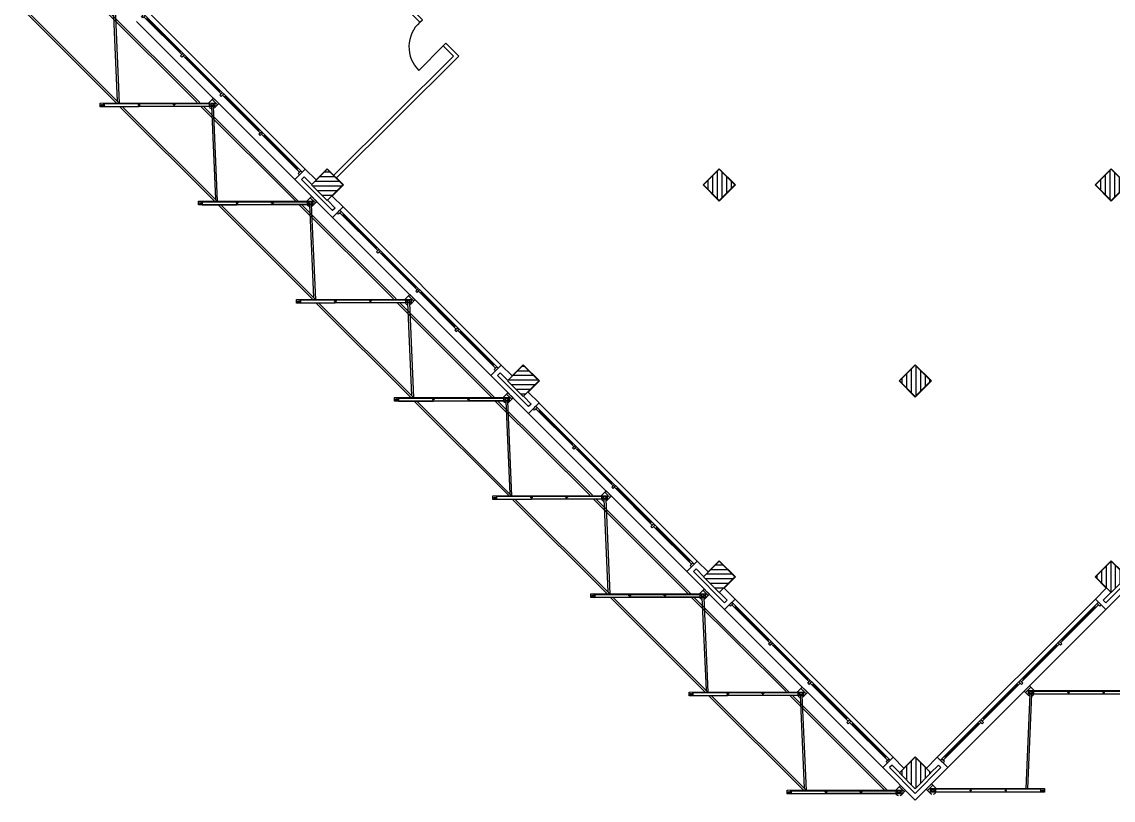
# Model space of a CAD drawing. Extents: x 21.2 to 81.9, y 10.7 to 70.
# Drawn here: x 27.35 to 56.88, y 10.68 to 31.74 of the extents above; entities that cross this region are included whole.
import ezdxf

# ---------------------------------------------------------------- set-up
doc = ezdxf.new("R2010")
doc.units = 0
doc.header["$MEASUREMENT"] = 0
for name, color, linetype in [('1F', 15, 'Continuous'), ('1FIN', 15, 'Continuous'), ('2F', 7, 'Continuous'), ('CAI', 52, 'Continuous'), ('Doors', 142, 'Continuous'), ('FACH', 142, 'Continuous'), ('Hatch', 15, 'Continuous'), ('Pillars', 30, 'Continuous')]:
    doc.layers.add(name, color=color, linetype=linetype)
doc.layers.add('Interior Walls', color=7, linetype='Continuous', lineweight=30)
doc.layers.add('Partitions', color=7, linetype='Continuous', lineweight=30)

# ---------------------------------------------------------------- blocks, each defined once
blk = doc.blocks.new('BRISE 1')
at = {"layer": 'FACH'}
for p, q in [((-0.092, 0.1), (-2.651, 2.66)), ((-0.021, 0.1), (-2.58, 2.66)), ((2.092, 0.109), (-0.459, 2.66)), ((2.162, 0.109), (-0.388, 2.66)), ((-0.178, 2.659), (-0.073, 0.152)), ((-0.128, 2.661), (-0.021, 0.1)), ((-0.433, 0.08), (2.417, 0.08)), ((2.496, 0.191), (2.638, 0.049)), ((2.673, 0.084), (2.567, -0.022))]:
    blk.add_line(p, q, dxfattribs=at)
at = {"layer": 'FACH', "color": 7}
for p, q in [((0.517, 0), (0.517, 0.08)), ((1.467, 0), (1.467, 0.08))]:
    blk.add_line(p, q, dxfattribs=at)
at = {"layer": 'FACH'}
for points in [[(-0.433, 0), (-0.533, 0), (-0.533, 0.1), (2.567, 0.1), (2.567, 0), (2.417, 0)], [(0.512, 0.045), (0.497, 0.045), (0.497, 0.055), (0.512, 0.055)], [(0.522, 0.055), (0.537, 0.055), (0.537, 0.045), (0.522, 0.045)], [(1.462, 0.045), (1.447, 0.045), (1.447, 0.055), (1.462, 0.055)], [(1.472, 0.055), (1.487, 0.055), (1.487, 0.045), (1.472, 0.045)], [(2.406, 0.1), (2.532, 0.226), (2.673, 0.084)]]:
    blk.add_lwpolyline(points, dxfattribs=at)
at = {"layer": 'FACH', "color": 7}
for points in [[(2.417, 0.08), (2.417, 0), (-0.433, 0), (-0.433, 0.08)], [(-0.428, 0.08), (-0.428, 0.005), (0.512, 0.005), (0.512, 0.08)], [(1.462, 0.08), (1.462, 0.005), (0.522, 0.005), (0.522, 0.08)], [(2.412, 0.08), (2.412, 0.005), (1.472, 0.005), (1.472, 0.08)]]:
    blk.add_lwpolyline(points, dxfattribs=at)
for centre, radius in [((-0.483, 0.044), 0.0206), ((-0.483, 0.044), 0.0166), ((2.496, 0.049), 0.04), ((2.496, 0.049), 0.03)]:
    blk.add_circle(centre, radius, dxfattribs=at)
at = {"layer": 'FACH'}
for start, end in [(209.4143, 257.4896), (286.4455, 315)]:
    blk.add_arc((2.496, 0.049), 0.1, start, end, dxfattribs=at)
blk = doc.blocks.new('J1')
at = {"layer": '2F', "linetype": 'Continuous'}
for p, q in [((6.05, 0.4), (0, 0.4)), ((6.05, 0), (0, 0))]:
    blk.add_line(p, q, dxfattribs=at)
at = {"layer": 'CAI'}
for p, q in [((0, 0.22), (0.05, 0.22)), ((0, 0.12), (0, 0.22)), ((2.925, 0.17), (2.925, 0.12)), ((3, 0.22), (3, 0.12)), ((3.05, 0.22), (3.05, 0.12)), ((3.125, 0.17), (3.125, 0.12)), ((6.05, 0.22), (6.05, 0.12))]:
    blk.add_line(p, q, dxfattribs=at)
at = {"layer": 'CAI', "linetype": 'Continuous'}
for p, q in [((6.05, 0.12), (0, 0.12)), ((0.05, 0.22), (0.05, 0.12)), ((1.5, 0.17), (0.05, 0.17)), ((0.15, 0.17), (0.15, 0.12)), ((1.425, 0.12), (1.425, 0.17)), ((1.55, 0.22), (1.5, 0.22)), ((1.5, 0.22), (1.5, 0.12)), ((1.55, 0.12), (1.5, 0.12)), ((1.55, 0.22), (1.55, 0.12)), ((3, 0.17), (1.55, 0.17)), ((1.625, 0.17), (1.625, 0.12)), ((3.05, 0.22), (3, 0.22)), ((4.5, 0.17), (3.05, 0.17)), ((4.425, 0.17), (4.425, 0.12)), ((4.55, 0.22), (4.5, 0.22)), ((4.5, 0.22), (4.5, 0.12)), ((4.55, 0.22), (4.55, 0.12)), ((6, 0.17), (4.55, 0.17)), ((4.625, 0.12), (4.625, 0.17)), ((5.9, 0.17), (5.9, 0.12)), ((6, 0.22), (6.05, 0.22)), ((6, 0.22), (6, 0.12))]:
    blk.add_line(p, q, dxfattribs=at)
at = {"layer": 'CAI', "color": 15}
for p, q in [((0.15, 0.145), (1.425, 0.145)), ((2.925, 0.145), (1.625, 0.145)), ((3.125, 0.145), (4.425, 0.145)), ((5.9, 0.145), (4.625, 0.145))]:
    blk.add_line(p, q, dxfattribs=at)
blk = doc.blocks.new('P2')
at = {"layer": 'Hatch'}
h = blk.add_hatch(dxfattribs=at)
h.set_pattern_fill('ANSI31', color=256, style=0)
h.set_pattern_definition([(45, (-41.75321, -29.09718), (-0.08838835, 0.08838835), [])])
h.paths.add_polyline_path([(-0.3, 0.3), (-0.3, -0.3), (0.3, -0.3), (0.3, 0.3)])
at = {"layer": 'Pillars'}
blk.add_lwpolyline([(-0.3, -0.3), (0.3, -0.3), (0.3, 0.3), (-0.3, 0.3)], close=True, dxfattribs=at)
blk = doc.blocks.new('P1')
at = {"layer": '1F'}
blk.add_lwpolyline([(-0.3, 0.29), (-0.595, 0.29), (-0.595, 0.39), (0.595, 0.39), (0.595, 0.29), (0.3, 0.29)], dxfattribs=at)
at = {"layer": 'Partitions'}
blk.add_lwpolyline([(-0.725, 0.12), (-0.31, 0.12), (-0.31, -0.31), (0.31, -0.31), (0.31, 0.12), (0.725, 0.12), (0.725, 0.52), (-0.725, 0.52)], close=True, dxfattribs=at)
at = {"layer": 'Interior Walls'}
blk.add_blockref('P2', (0, 0), dxfattribs=at)
blk = doc.blocks.new('BR 1')
at = {"layer": 'FACH'}
for p, q in [((5.474, 5.056), (5.367, 2.504)), ((5.524, 5.056), (5.417, 2.504)), ((2.672, 2.488), (2.778, 2.382)), ((2.849, 2.594), (2.707, 2.453)), ((2.822, 2.405), (2.715, -0.147)), ((2.872, 2.403), (2.765, -0.147)), ((2.778, 2.504), (2.778, 2.404)), ((2.778, 2.504), (2.85, 2.504)), ((2.928, 2.404), (2.778, 2.404)), ((2.813, 2.63), (2.939, 2.504)), ((2.85, 2.504), (5.878, 2.504)), ((5.778, 2.484), (2.928, 2.484)), ((3.873, 2.459), (3.858, 2.459)), ((3.858, 2.449), (3.858, 2.459)), ((3.873, 2.449), (3.858, 2.449)), ((3.898, 2.459), (3.883, 2.459)), ((3.898, 2.449), (3.883, 2.449)), ((3.898, 2.449), (3.898, 2.459)), ((4.823, 2.459), (4.808, 2.459)), ((4.808, 2.449), (4.808, 2.459)), ((4.823, 2.449), (4.808, 2.449)), ((4.848, 2.459), (4.833, 2.459)), ((4.848, 2.449), (4.833, 2.449)), ((4.848, 2.449), (4.848, 2.459)), ((5.878, 2.404), (5.778, 2.404)), ((5.878, 2.504), (5.878, 2.404)), ((0.021, -0.163), (0.163, -0.021)), ((0.021, -0.163), (0.127, -0.269)), ((0.198, -0.057), (0.057, -0.198)), ((0.127, -0.147), (0.127, -0.247)), ((0.127, -0.147), (0.199, -0.147)), ((0.277, -0.247), (0.127, -0.247)), ((0.163, -0.021), (0.289, -0.147)), ((0.199, -0.147), (3.227, -0.147)), ((3.127, -0.167), (0.277, -0.167)), ((1.207, -0.202), (1.207, -0.192)), ((1.222, -0.192), (1.207, -0.192)), ((1.222, -0.202), (1.207, -0.202)), ((1.247, -0.192), (1.232, -0.192)), ((1.247, -0.202), (1.232, -0.202)), ((1.247, -0.202), (1.247, -0.192)), ((2.157, -0.202), (2.157, -0.192)), ((2.172, -0.192), (2.157, -0.192)), ((2.172, -0.202), (2.157, -0.202)), ((2.197, -0.192), (2.182, -0.192)), ((2.197, -0.202), (2.182, -0.202)), ((2.197, -0.202), (2.197, -0.192)), ((3.227, -0.247), (3.127, -0.247)), ((3.227, -0.147), (3.227, -0.247))]:
    blk.add_line(p, q, dxfattribs=at)
at = {"layer": 'FACH', "color": 7}
for p, q in [((2.928, 2.404), (2.928, 2.484)), ((5.778, 2.404), (2.928, 2.404)), ((2.933, 2.409), (2.933, 2.484)), ((3.873, 2.409), (2.933, 2.409)), ((3.873, 2.409), (3.873, 2.484)), ((3.878, 2.404), (3.878, 2.484)), ((3.883, 2.409), (3.883, 2.484)), ((4.823, 2.409), (3.883, 2.409)), ((4.823, 2.409), (4.823, 2.484)), ((4.828, 2.404), (4.828, 2.484)), ((4.833, 2.409), (4.833, 2.484)), ((5.773, 2.409), (4.833, 2.409)), ((5.773, 2.409), (5.773, 2.484)), ((5.778, 2.404), (5.778, 2.484)), ((0.277, -0.247), (0.277, -0.167)), ((3.127, -0.247), (0.277, -0.247)), ((0.282, -0.242), (0.282, -0.167)), ((1.222, -0.242), (0.282, -0.242)), ((1.222, -0.242), (1.222, -0.167)), ((1.227, -0.247), (1.227, -0.167)), ((1.232, -0.242), (1.232, -0.167)), ((2.172, -0.242), (1.232, -0.242)), ((2.172, -0.242), (2.172, -0.167)), ((2.177, -0.247), (2.177, -0.167)), ((2.182, -0.242), (2.182, -0.167)), ((3.122, -0.242), (2.182, -0.242)), ((3.122, -0.242), (3.122, -0.167)), ((3.127, -0.247), (3.127, -0.167))]:
    blk.add_line(p, q, dxfattribs=at)
for centre, radius in [((2.849, 2.453), 0.04), ((2.849, 2.453), 0.03), ((5.828, 2.448), 0.0206), ((5.828, 2.448), 0.0166), ((0.198, -0.198), 0.04), ((0.198, -0.198), 0.03), ((3.178, -0.203), 0.0206), ((3.178, -0.203), 0.0166)]:
    blk.add_circle(centre, radius, dxfattribs=at)
at = {"layer": 'FACH'}
for centre, start, end in [((2.849, 2.453), 225.0001, 253.5546), ((2.849, 2.453), 282.5105, 330.5859), ((0.198, -0.198), 225.0001, 253.5546), ((0.198, -0.198), 282.5105, 330.5859)]:
    blk.add_arc(centre, 0.1, start, end, dxfattribs=at)
blk = doc.blocks.new('P5')
at = {"layer": 'Partitions'}
blk.add_lwpolyline([(-0.31, -0.31), (-0.31, 0.31), (0.31, 0.31), (0.31, -0.31)], close=True, dxfattribs=at)
at = {"layer": 'Interior Walls'}
blk.add_blockref('P2', (0, 0), dxfattribs=at)
blk = doc.blocks.new('Door 1')
blk.add_line((0, 0), (0, 0.941))
blk.add_arc((0, 0.041), 0.9, 357.3627, 90)

msp = doc.modelspace()

# ---------------------------------------------------------------- linework, layer by layer
at = {"layer": '1FIN'}
for p, q in [((50.901, 11.633), (50.83, 11.562)), ((50.83, 11.562), (51.526, 10.866)), ((50.901, 11.633), (51.109, 11.424)), ((51.222, 11.552), (51.229, 11.545)), ((52.223, 11.562), (51.526, 10.866)), ((51.83, 11.552), (51.823, 11.545)), ((52.152, 11.633), (51.944, 11.424)), ((52.152, 11.633), (52.223, 11.562))]:
    msp.add_line(p, q, dxfattribs=at)
at = {"layer": 'Interior Walls'}
for points in [[(34.277, 35.569), (38.12, 31.725), (38.19, 31.796), (34.347, 35.639)], [(35.863, 27.519), (39.173, 30.813), (38.826, 31.16), (38.755, 31.09), (39.032, 30.813), (35.792, 27.59)]]:
    msp.add_lwpolyline(points, dxfattribs=at)
at = {"layer": 'Partitions'}
msp.add_lwpolyline([(51.222, 11.552), (51.526, 11.856), (51.83, 11.552), (52.124, 11.845), (52.407, 11.562), (51.526, 10.682), (50.646, 11.562), (50.929, 11.845)], close=True, dxfattribs=at)

# ---------------------------------------------------------------- block references
for name, p, rotation in [('J1', (35.019, 27.755), 134.9999380868181), ('P1', (35.616, 27.327), 134.9999380868181), ('J1', (40.322, 22.452), 134.9999380868181), ('P1', (40.92, 22.024), 134.9999380868181), ('J1', (45.626, 17.148), 134.9999380868181), ('P1', (46.223, 16.721), 134.9999380868181), ('P1', (56.83, 16.721), 224.9999384927916), ('J1', (50.929, 11.845), 134.9999380868181), ('J1', (56.402, 16.123), 224.9999384927916)]:
    msp.add_blockref(name, p, dxfattribs=dict(rotation=rotation))
msp.add_blockref('BR 1', (51.802, 11.142))
at = {"layer": 'Doors', "rotation": 134.9999574967671}
msp.add_blockref('Door 1', (38.755, 31.09), dxfattribs=at)
at = {"layer": 'Interior Walls', "rotation": 0.09078857204511556}
for p in [(30.006, 29.441), (32.661, 26.785), (35.317, 24.13), (37.972, 21.474), (40.627, 18.819), (43.283, 16.164), (45.938, 13.508), (48.594, 10.853)]:
    msp.add_blockref('BRISE 1', p, dxfattribs=at)
at = {"layer": 'Partitions', "rotation": 45.00000000000007}
for name, p in [('P5', (46.223, 27.327)), ('P5', (56.83, 27.327)), ('P5', (51.526, 22.024)), ('P2', (51.526, 11.417))]:
    msp.add_blockref(name, p, dxfattribs=at)

doc.saveas('drawing.dxf')
